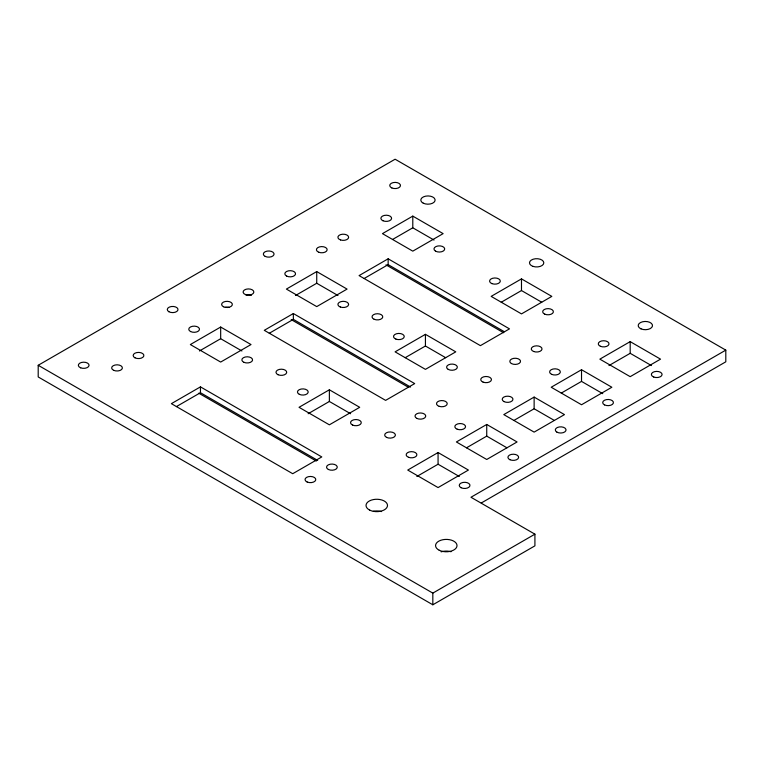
<?xml version="1.0" encoding="UTF-8"?>
<svg xmlns="http://www.w3.org/2000/svg" width="764" height="764" viewBox="0 0 764 764"><rect width="100%" height="100%" fill="white"/><g stroke="black" fill="none" stroke-linecap="round" stroke-linejoin="round"><path stroke-width="1.15" d="M725.8 350.132L470.968 497.259L534.915 534.17L534.915 545.849L432.825 604.782L38.2 376.948L38.2 365.278L395.112 159.218L725.8 350.132L725.8 361.811L481.291 502.979M220.672 327.04L190.341 344.554L220.672 362.06L251.012 344.554L220.672 327.04L220.672 338.71L241.911 350.972M316.735 271.583L286.395 289.088L316.735 306.603L347.066 289.088L316.735 271.583L316.735 283.253L337.965 295.515M412.789 216.117L382.458 233.631L412.789 251.146L443.13 233.631L412.789 216.117L412.789 227.796L434.028 240.058M199.442 350.972L220.672 338.71M295.496 295.515L316.735 283.253M392.572 239.466L412.789 227.796M293.347 313.536L264.277 330.325L385.619 400.374L414.69 383.595L293.347 313.536L293.347 319.371L410.574 387.052M388.15 258.805L359.08 275.594L480.413 345.643L509.483 328.864L388.15 258.805L388.15 264.65L504.345 331.729M269.291 333.266L293.347 319.371M364.084 278.535L388.15 264.65M200.454 386.87L171.384 403.659L292.717 473.709L321.787 456.929L200.454 386.87L200.454 392.715L317.681 460.396M176.398 406.601L200.454 392.715M329.37 389.793L299.039 407.308L329.37 424.822L359.71 407.308L329.37 389.793L329.37 401.472L350.609 413.725M425.433 334.336L395.093 351.851L425.433 369.365L455.764 351.851L425.433 334.336L425.433 346.006L445.651 357.686M521.487 278.879L491.156 296.384L521.487 313.899L551.828 296.384L521.487 278.879L521.487 290.549L541.714 302.229M308.14 413.725L329.37 401.472M405.207 357.686L425.433 346.006M501.27 302.229L521.487 290.549M438.068 452.546L407.737 470.061L438.068 487.575L468.408 470.061L438.068 452.546L438.068 464.226L416.838 476.488M486.735 424.459L456.394 441.964L486.735 459.479L517.066 441.964L486.735 424.459L486.735 436.129L466.508 447.809M534.131 397.089L503.791 414.604L534.131 432.118L564.462 414.604L534.131 397.089L534.131 408.769L513.905 420.439M581.528 369.728L551.197 387.243L581.528 404.748L611.859 387.243L581.528 369.728L581.528 381.398L602.758 393.661M630.185 341.632L599.855 359.147L630.185 376.662L660.526 359.147L630.185 341.632L630.185 353.312L608.956 365.564M561.301 393.078L581.528 381.398M38.2 365.278L432.825 593.112L534.915 534.17M630.185 353.312L651.425 365.564M385.982 264.86L503.533 332.722M534.131 408.769L554.349 420.439M291.189 319.591L408.73 387.453M486.735 436.129L506.952 447.809M438.068 464.226L459.307 476.488M198.755 393.193L316.306 461.055M432.825 593.112L432.825 604.782M225.275 307.319A5.367 3.094 0 0 1 229.362 307.481M246.113 295.076A5.367 3.094 0 0 1 251.461 295.276M441.124 551.837A10.725 6.188 0 0 1 451.027 551.713M373.319 511.269A10.725 6.188 0 0 1 381.513 511.574M448.181 369.365A5.367 3.094 0 0 0 457.158 367.971A5.367 3.094 0 0 0 450.588 364.18A5.367 3.094 0 0 0 448.181 369.365M395.914 339.101A5.367 3.094 0 0 0 404.242 336.723A5.367 3.094 0 0 0 396.516 333.744A5.367 3.094 0 0 0 395.914 339.101M423.246 203.167A7.153 4.126 0 0 0 434.974 200.875A7.153 4.126 0 0 0 425.663 196.157A7.153 4.126 0 0 0 423.246 203.167M382.984 220.767A5.367 3.094 0 0 0 391.569 218.714A5.367 3.094 0 0 0 384.197 215.448A5.367 3.094 0 0 0 382.984 220.767M435.547 251.146A5.367 3.094 0 0 0 444.514 249.761A5.367 3.094 0 0 0 437.944 245.97A5.367 3.094 0 0 0 435.547 251.146M533.081 266.397A7.153 4.126 0 0 0 543.806 262.826A7.153 4.126 0 0 0 533.081 259.244A7.153 4.126 0 0 0 533.081 266.397M391.846 187.944A5.367 3.094 0 0 0 400.431 185.891A5.367 3.094 0 0 0 393.059 182.625A5.367 3.094 0 0 0 391.846 187.944M491.968 283.635A5.367 3.094 0 0 0 500.296 281.267A5.367 3.094 0 0 0 492.579 278.287A5.367 3.094 0 0 0 491.968 283.635M439.214 550.242A10.725 6.188 0 0 0 456.805 546.795A10.725 6.188 0 0 0 442.843 539.728A10.725 6.188 0 0 0 439.214 550.242M328.367 469.468A5.367 3.094 0 0 0 337.163 467.749A5.367 3.094 0 0 0 330.182 464.216A5.367 3.094 0 0 0 328.367 469.468M307.147 482.008A5.367 3.094 0 0 0 315.733 479.954A5.367 3.094 0 0 0 308.36 476.688A5.367 3.094 0 0 0 307.147 482.008M369.7 510.113A10.725 6.188 0 0 0 387.291 506.666A10.725 6.188 0 0 0 373.319 499.589A10.725 6.188 0 0 0 369.7 510.113M80.726 367.847A5.367 3.094 0 0 0 89.054 365.478A5.367 3.094 0 0 0 81.328 362.499A5.367 3.094 0 0 0 80.726 367.847M113.769 370.359A5.367 3.094 0 0 0 122.345 368.305A5.367 3.094 0 0 0 114.982 365.039A5.367 3.094 0 0 0 113.769 370.359M134.98 357.819A5.367 3.094 0 0 0 143.775 356.1A5.367 3.094 0 0 0 136.794 352.567A5.367 3.094 0 0 0 134.98 357.819M168.854 311.712A5.367 3.094 0 0 0 177.821 310.327A5.367 3.094 0 0 0 171.26 306.536A5.367 3.094 0 0 0 168.854 311.712M243.955 362.327A5.367 3.094 0 0 0 252.531 360.283A5.367 3.094 0 0 0 245.168 357.017A5.367 3.094 0 0 0 243.955 362.327M190.599 331.557A5.367 3.094 0 0 0 199.394 329.828A5.367 3.094 0 0 0 192.413 326.295A5.367 3.094 0 0 0 190.599 331.557M223.46 306.746A5.367 3.094 0 0 0 232.256 305.017A5.367 3.094 0 0 0 225.275 301.484A5.367 3.094 0 0 0 223.46 306.746M245.502 294.589A5.367 3.094 0 0 0 253.829 292.211A5.367 3.094 0 0 0 246.113 289.231A5.367 3.094 0 0 0 245.502 294.589M265.165 256.389A5.367 3.094 0 0 0 273.961 254.67A5.367 3.094 0 0 0 266.98 251.136A5.367 3.094 0 0 0 265.165 256.389M286.653 276.091A5.367 3.094 0 0 0 295.448 274.372A5.367 3.094 0 0 0 288.467 270.838A5.367 3.094 0 0 0 286.653 276.091M340.295 306.994A5.367 3.094 0 0 0 348.623 304.616A5.367 3.094 0 0 0 340.906 301.637A5.367 3.094 0 0 0 340.295 306.994M318.808 252.263A5.367 3.094 0 0 0 327.145 249.885A5.367 3.094 0 0 0 319.419 246.906A5.367 3.094 0 0 0 318.808 252.263M340.591 239.963A5.367 3.094 0 0 0 348.642 237.279A5.367 3.094 0 0 0 340.591 234.596A5.367 3.094 0 0 0 340.591 239.963M533.683 351.507A5.367 3.094 0 0 0 542.01 349.129A5.367 3.094 0 0 0 534.284 346.149A5.367 3.094 0 0 0 533.683 351.507M511.383 363.521A5.367 3.094 0 0 0 520.351 362.136A5.367 3.094 0 0 0 513.78 358.345A5.367 3.094 0 0 0 511.383 363.521M483.125 382.153A5.367 3.094 0 0 0 491.453 379.784A5.367 3.094 0 0 0 483.727 376.805A5.367 3.094 0 0 0 483.125 382.153M504.049 401.606A5.367 3.094 0 0 0 512.845 399.887A5.367 3.094 0 0 0 505.864 396.344A5.367 3.094 0 0 0 504.049 401.606M551.723 374.37A5.367 3.094 0 0 0 560.298 372.316A5.367 3.094 0 0 0 552.935 369.05A5.367 3.094 0 0 0 551.723 374.37M604.534 404.891A5.367 3.094 0 0 0 613.33 403.163A5.367 3.094 0 0 0 606.349 399.629A5.367 3.094 0 0 0 604.534 404.891M556.88 432.118A5.367 3.094 0 0 0 565.857 430.734A5.367 3.094 0 0 0 559.286 426.942A5.367 3.094 0 0 0 556.88 432.118M439.185 406.343A5.367 3.094 0 0 0 447.226 403.659A5.367 3.094 0 0 0 439.185 400.976A5.367 3.094 0 0 0 439.185 406.343M416.838 418.395A5.367 3.094 0 0 0 425.634 416.666A5.367 3.094 0 0 0 418.653 413.133A5.367 3.094 0 0 0 416.838 418.395M386.508 437.361A5.367 3.094 0 0 0 395.303 435.642A5.367 3.094 0 0 0 388.322 432.109A5.367 3.094 0 0 0 386.508 437.361M408.549 457.311A5.367 3.094 0 0 0 416.877 454.943A5.367 3.094 0 0 0 409.16 451.963A5.367 3.094 0 0 0 408.549 457.311M457.206 429.215A5.367 3.094 0 0 0 465.543 426.847A5.367 3.094 0 0 0 457.817 423.867A5.367 3.094 0 0 0 457.206 429.215M510.008 459.747A5.367 3.094 0 0 0 518.594 457.693A5.367 3.094 0 0 0 511.221 454.437A5.367 3.094 0 0 0 510.008 459.747M461.074 487.718A5.367 3.094 0 0 0 469.87 485.99A5.367 3.094 0 0 0 462.888 482.456A5.367 3.094 0 0 0 461.074 487.718M299.297 394.31A5.367 3.094 0 0 0 308.093 392.591A5.367 3.094 0 0 0 301.111 389.048A5.367 3.094 0 0 0 299.297 394.31M278.077 374.732A5.367 3.094 0 0 0 286.662 372.689A5.367 3.094 0 0 0 279.29 369.423A5.367 3.094 0 0 0 278.077 374.732M352.653 425.09A5.367 3.094 0 0 0 361.229 423.036A5.367 3.094 0 0 0 353.866 419.77A5.367 3.094 0 0 0 352.653 425.09M374.14 319.276A5.367 3.094 0 0 0 382.716 317.222A5.367 3.094 0 0 0 375.353 313.956A5.367 3.094 0 0 0 374.14 319.276M544.77 314.166A5.367 3.094 0 0 0 553.346 312.113A5.367 3.094 0 0 0 545.983 308.857A5.367 3.094 0 0 0 544.77 314.166M641.006 328.854A7.153 4.126 0 0 0 652.446 326.113A7.153 4.126 0 0 0 642.619 321.768A7.153 4.126 0 0 0 641.006 328.854M653.755 377.044A5.367 3.094 0 0 0 662.082 374.675A5.367 3.094 0 0 0 654.356 371.696A5.367 3.094 0 0 0 653.755 377.044M600.38 346.273A5.367 3.094 0 0 0 608.965 344.22A5.367 3.094 0 0 0 601.593 340.964A5.367 3.094 0 0 0 600.38 346.273"/></g></svg>
